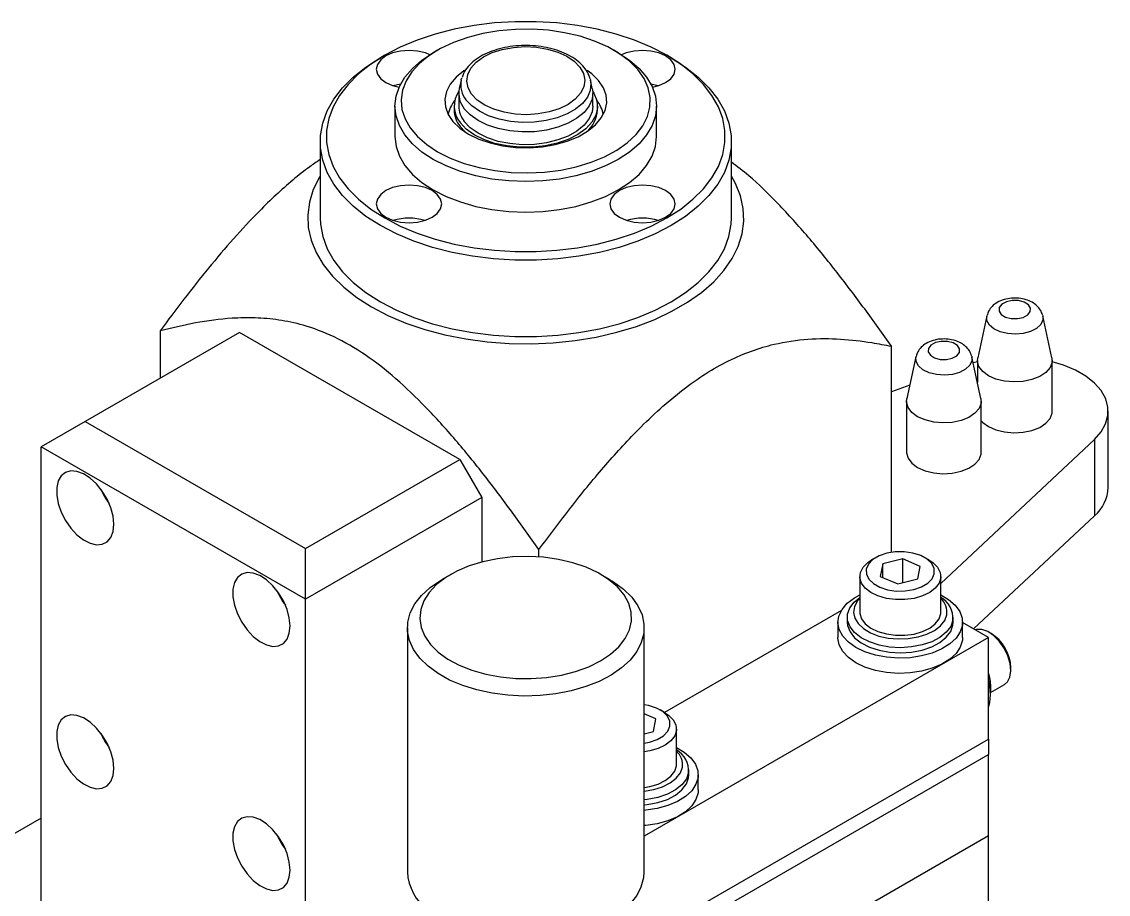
# Model space of a CAD drawing. Extents: x 0 to 2303, y 0 to 1485.
# Drawn here: x 162.6 to 246.3, y 162.7 to 229.9 of the extents above; entities that cross this region are included whole.
import ezdxf

# ---------------------------------------------------------------- set-up
doc = ezdxf.new("R2010")
doc.units = 0
doc.header["$LTSCALE"] = 10
doc.header["$MEASUREMENT"] = 0
doc.layers.add('FI', color=1, linetype='CONTINUOUS')

msp = doc.modelspace()

# ---------------------------------------------------------------- linework, layer by layer
at = {"layer": 'FI'}
for p, q in [((194.66103, 227.7127), (194.32156, 227.51666)), ((208.57915, 227.51666), (208.23969, 227.7127)), ((190.58743, 227.31999), (190.24797, 227.12396)), ((212.65275, 227.12396), (212.31328, 227.31999)), ((196.47116, 225.3996), (196.33061, 224.75382)), ((206.40186, 225.50974), (206.42956, 225.3996)), ((206.57011, 224.75382), (206.42956, 225.3996)), ((196.29036, 224.38248), (196.29036, 223.40263)), ((206.61036, 223.40263), (206.61036, 224.38248)), ((195.98582, 223.85323), (195.97295, 223.83662)), ((206.92776, 223.83662), (206.91489, 223.85323)), ((191.37036, 223.40263), (191.37036, 221.051)), ((195.93036, 223.40263), (195.93036, 223.10164)), ((206.97036, 223.10164), (206.97036, 223.40263)), ((211.53036, 221.051), (211.53036, 223.40263)), ((196.77023, 221.41198), (196.38452, 221.83585)), ((185.61036, 220.65906), (185.61036, 214.77996)), ((217.29036, 214.77996), (217.29036, 220.65906)), ((236.96845, 207.23017), (236.26747, 204.00938)), ((241.26957, 207.27786), (241.28156, 207.23017)), ((241.98254, 204.00938), (241.28156, 207.23017)), ((179.38863, 205.9618), (167.50923, 199.10397)), ((173.27922, 206.06776), (173.27922, 202.43492)), ((196.35919, 196.1649), (179.38863, 205.9618)), ((229.62149, 189.01375), (229.62149, 204.89213)), ((231.50393, 204.07557), (230.80295, 200.85478)), ((235.80505, 204.12326), (235.81704, 204.07557)), ((236.51802, 200.85478), (235.81704, 204.07557)), ((236.24501, 203.69219), (235.91955, 203.60455)), ((236.24501, 203.80212), (236.24501, 202.10919)), ((242.00501, 199.88272), (242.00501, 203.80212)), ((231.02697, 201.8841), (229.62149, 201.38407)), ((230.78049, 200.64752), (230.78049, 196.72812)), ((236.54049, 196.72812), (236.54049, 200.64752)), ((246.32501, 194.00363), (246.32501, 199.88272)), ((167.50923, 199.10397), (164.11512, 197.14428)), ((167.50923, 199.10397), (184.47979, 189.30707)), ((233.42031, 186.61644), (245.25452, 197.70205)), ((245.25452, 197.70205), (245.25452, 191.82296)), ((184.47979, 185.388), (164.11512, 197.14428)), ((164.11512, 133.25812), (164.11512, 197.14428)), ((184.47979, 189.30707), (196.35919, 196.1649)), ((196.35919, 196.1649), (198.05624, 193.22552)), ((198.05624, 193.22552), (184.47979, 185.388)), ((198.05624, 193.22552), (198.05624, 188.26381)), ((235.94735, 183.10454), (245.25452, 191.82296)), ((184.47979, 185.388), (184.47979, 189.30707)), ((202.46859, 188.65383), (202.46859, 189.2171)), ((227.80013, 188.22648), (228.09378, 188.42241)), ((228.43325, 188.61844), (228.09378, 188.42241)), ((230.49754, 188.5041), (228.95406, 188.12113)), ((231.84379, 187.92393), (230.49754, 188.5041)), ((230.49754, 186.67569), (230.49754, 188.5041)), ((232.50685, 188.42241), (232.16738, 188.61844)), ((228.95406, 188.12113), (228.75684, 187.15799)), ((228.95406, 187.073), (228.95406, 188.12113)), ((231.64656, 186.96079), (231.84379, 187.92393)), ((195.67943, 187.31039), (195.00049, 186.91832)), ((207.90022, 186.91832), (207.22129, 187.31039)), ((227.18031, 187.14902), (227.18031, 184.40544)), ((228.75684, 187.15799), (230.10309, 186.57782)), ((230.10309, 186.57782), (231.64656, 186.96079)), ((233.42031, 184.40544), (233.42031, 187.14902)), ((184.47979, 121.50184), (184.47979, 185.388)), ((225.76598, 184.53063), (212.14247, 176.66595)), ((225.50031, 183.62156), (225.50031, 182.44574)), ((226.22031, 184.0135), (226.22031, 183.62156)), ((234.3609, 183.39207), (234.38031, 183.62156)), ((234.38031, 183.62156), (234.38031, 184.0135)), ((235.10031, 182.44574), (235.10031, 183.62156)), ((237.08854, 182.44574), (235.10031, 183.59352)), ((192.33036, 183.1961), (192.33036, 164.38301)), ((210.57036, 164.38301), (210.57036, 183.1961)), ((237.29243, 182.75741), (237.12276, 182.8554)), ((237.08854, 182.44574), (210.57036, 167.13712)), ((237.08854, 174.60695), (237.08854, 182.44574)), ((238.81954, 179.91617), (238.81954, 180.1121)), ((237.25431, 178.20076), (238.32238, 178.81734)), ((237.27521, 178.5348), (237.27521, 178.65237)), ((212.14217, 176.66613), (211.8027, 176.86217)), ((211.47911, 176.16765), (210.57036, 176.55928)), ((211.28189, 175.20451), (211.47911, 176.16765)), ((210.57036, 175.02797), (211.28189, 175.20451)), ((213.05564, 172.64916), (213.05564, 175.39274)), ((209.93564, 158.93191), (237.08854, 174.60695)), ((237.08854, 174.60695), (237.08854, 173.43113)), ((209.93564, 157.7561), (237.08854, 173.43113)), ((237.08854, 167.1601), (237.08854, 173.43113)), ((213.99623, 171.63579), (214.01564, 171.86528)), ((214.01564, 171.86528), (214.01564, 172.25722)), ((214.73564, 170.68946), (214.73564, 171.86528)), ((164.11512, 168.52695), (154.28191, 162.85036)), ((237.08854, 167.1601), (209.93564, 151.48506)), ((237.08854, 138.15657), (237.08854, 167.1601))]:
    msp.add_line(p, q, dxfattribs=at)
at = {"layer": 'FI', "flags": 128}
for points in [[(190.5892, 214.78098), (191.784, 214.15994), (193.0847, 213.61439), (194.47706, 213.15032), (195.94583, 212.77281), (197.4749, 212.486), (199.04752, 212.29303), (200.64648, 212.19601), (202.25424, 212.19601), (203.85319, 212.29303), (205.42582, 212.486), (206.95489, 212.77281), (208.42365, 213.15032), (209.81601, 213.61439), (211.11672, 214.15994), (212.31152, 214.78098), (213.38732, 215.47073), (214.33234, 216.22161), (215.13622, 217.0254), (215.79015, 217.8733), (216.28698, 218.75601), (216.62125, 219.66387), (216.78931, 220.58693), (216.78931, 221.51507), (216.62125, 222.43812), (216.28698, 223.34598), (215.79015, 224.2287), (215.13622, 225.07659), (214.33234, 225.88039), (213.38732, 226.63127), (212.31152, 227.32101), (211.11672, 227.94206), (209.81601, 228.48761), (208.42365, 228.95168), (206.95489, 229.32918), (205.42582, 229.616), (203.85319, 229.80897), (202.25424, 229.90598), (200.64648, 229.90598), (199.04752, 229.80897), (197.4749, 229.616), (195.94583, 229.32918), (194.47706, 228.95168), (193.0847, 228.48761), (191.784, 227.94206), (190.5892, 227.32101), (189.5134, 226.63127), (188.56838, 225.88039), (187.7645, 225.07659), (187.11056, 224.2287), (186.61374, 223.34598), (186.27946, 222.43812), (186.11141, 221.51507), (186.11141, 220.58693), (186.27946, 219.66387), (186.61374, 218.75601), (187.11056, 217.8733), (187.7645, 217.0254), (188.56838, 216.22161), (189.5134, 215.47073), (190.5892, 214.78098)], [(194.66213, 219.87581), (195.62748, 219.38846), (196.69674, 218.97973), (197.85083, 218.65693), (199.06915, 218.4258), (200.32996, 218.29048), (201.61077, 218.25339), (202.88872, 218.31517), (204.14099, 218.47473), (205.34526, 218.72923), (206.48001, 219.07412), (207.52502, 219.50324), (208.46162, 220.00895), (209.27311, 220.58221), (209.94499, 221.21279), (210.46529, 221.88944), (210.82472, 222.6001), (211.01687, 223.33206), (211.0383, 224.07229), (210.88863, 224.80755), (210.57053, 225.52474), (210.08969, 226.21105), (209.45468, 226.85425), (208.67683, 227.44284), (207.77002, 227.96633), (206.75044, 228.41537), (205.63628, 228.78195), (204.44742, 229.05954), (203.20508, 229.24317), (201.93142, 229.32957), (200.64918, 229.3172), (199.38124, 229.20628), (198.15022, 228.99879), (196.97809, 228.69842), (195.88577, 228.31055), (194.89275, 227.84209), (194.01675, 227.3014), (193.2734, 226.69813), (192.67598, 226.04305), (192.23513, 225.34784), (191.95872, 224.62492), (191.8517, 223.88718), (191.91596, 223.14778), (192.15036, 222.41993), (192.55073, 221.71661), (193.10991, 221.05037), (193.81792, 220.4331), (194.66213, 219.87581)], [(194.06499, 227.36296), (193.71596, 227.50322), (193.10818, 227.64855), (192.45596, 227.69812), (191.80374, 227.64855), (191.19596, 227.50322), (190.67405, 227.27203), (190.27358, 226.97073), (190.02183, 226.61987), (189.93596, 226.24335), (190.02183, 225.86683), (190.27358, 225.51597), (190.67405, 225.21468), (191.19596, 224.98349), (191.69041, 224.85734)], [(197.27872, 224.31997), (197.00662, 224.80982), (196.90528, 225.32091), (196.97862, 225.83358), (197.2238, 226.32815), (197.6314, 226.7856), (198.18577, 227.18836), (198.86559, 227.52094), (199.64474, 227.77057), (200.49328, 227.92765), (201.3786, 227.98614), (202.26668, 227.94381), (203.12339, 227.80227), (203.9158, 227.56697), (204.61347, 227.24694), (205.18958, 226.85449), (205.622, 226.40469), (205.8941, 225.91484), (205.99543, 225.40375), (205.9221, 224.89108), (205.67692, 224.39651), (205.26931, 223.93906), (204.71495, 223.5363), (204.03513, 223.20372), (203.25598, 222.95409), (202.40743, 222.79701), (201.52211, 222.73851), (200.63403, 222.78085), (199.77733, 222.92239), (198.98491, 223.15769), (198.28724, 223.47772), (197.71113, 223.87017), (197.27872, 224.31997)], [(212.22666, 225.21468), (212.62714, 225.51597), (212.87889, 225.86683), (212.96476, 226.24335), (212.87889, 226.61987), (212.62714, 226.97073), (212.22666, 227.27203), (211.70475, 227.50322), (211.09698, 227.64855), (210.44476, 227.69812), (209.79253, 227.64855), (209.18476, 227.50322), (208.83572, 227.36296)], [(190.24979, 214.1931), (189.14037, 214.9044), (188.16582, 215.67875), (187.33681, 216.50766), (186.66244, 217.38206), (186.15009, 218.29235), (185.80537, 219.22858), (185.63207, 220.18048), (185.63207, 221.13763), (185.80537, 222.08953), (186.15009, 223.02576), (186.66244, 223.93606), (187.33681, 224.81045), (188.16582, 225.63936), (189.14037, 226.41371), (190.24797, 227.12396)], [(212.65275, 227.12396), (213.76035, 226.41371), (214.7349, 225.63936), (215.5639, 224.81045), (216.23827, 223.93606), (216.75062, 223.02576), (217.09534, 222.08953), (217.26865, 221.13763), (217.26865, 220.18048), (217.09534, 219.22858), (216.75062, 218.29235), (216.23827, 217.38206), (215.5639, 216.50766), (214.7349, 215.67875), (213.76035, 214.9044), (212.65093, 214.1931), (211.41879, 213.55265), (210.07744, 212.99005), (208.64157, 212.51148), (207.12691, 212.12218), (205.55005, 211.8264), (203.92828, 211.6274), (202.27936, 211.52735), (200.62136, 211.52735), (198.97244, 211.6274), (197.35066, 211.8264), (195.77381, 212.12218), (194.25915, 212.51148), (192.82328, 212.99005), (191.48192, 213.55265), (190.24979, 214.1931)], [(194.32272, 219.28794), (193.45336, 219.86021), (192.72082, 220.4931), (192.13765, 221.17578), (191.71382, 221.89655), (191.45659, 222.64309), (191.37036, 223.40263), (191.45659, 224.16217), (191.71382, 224.90872), (192.13765, 225.62949), (192.72082, 226.31216), (193.45336, 226.94505), (194.32156, 227.51666)], [(208.57915, 227.51666), (209.44736, 226.94505), (210.17989, 226.31216), (210.76306, 225.62949), (211.18689, 224.90872), (211.44412, 224.16217), (211.53036, 223.40263), (211.44412, 222.64309), (211.18689, 221.89655), (210.76306, 221.17578), (210.17989, 220.4931), (209.44736, 219.86021), (208.57799, 219.28794), (207.58667, 218.78606), (206.49036, 218.36318), (205.30781, 218.02652), (204.05925, 217.78185), (202.76606, 217.63336), (201.45036, 217.58357), (200.13465, 217.63336), (198.84146, 217.78185), (197.59291, 218.02652), (196.41036, 218.36318), (195.31404, 218.78606), (194.32272, 219.28794)], [(196.72894, 226.14987), (196.68871, 226.12272), (196.08986, 225.63852), (195.63723, 225.10403), (195.34316, 224.53382), (195.21569, 223.94344), (195.25828, 223.349), (195.46977, 222.76671), (195.8444, 222.21247), (196.37194, 221.70138), (197.03801, 221.24738)], [(197.03801, 221.24738), (197.82444, 220.86287), (198.70977, 220.55832), (199.66986, 220.34205), (200.67852, 220.21996), (201.70823, 220.19538), (202.7309, 220.26897), (203.71865, 220.43873), (204.64452, 220.70002), (205.48326, 221.04573), (206.212, 221.46643), (206.81085, 221.95062), (207.26349, 222.48512), (207.55755, 223.05533), (207.68503, 223.64571), (207.64244, 224.24015), (207.43094, 224.82243), (207.05632, 225.37668), (206.52877, 225.88777), (206.1861, 226.14026)], [(196.47116, 225.3996), (196.48534, 225.45967), (196.52174, 225.58384)], [(206.42956, 225.3996), (206.46491, 225.15108), (206.41538, 224.61724), (206.19677, 224.09774), (205.81652, 223.61027), (205.28759, 223.17144), (204.62799, 222.79619), (203.86018, 222.4973), (203.0103, 222.28494), (202.10731, 222.16635), (201.18194, 222.14557), (200.26571, 222.2233), (199.38982, 222.3969), (198.5841, 222.66045), (197.87599, 223.00498), (197.2896, 223.41876), (196.8449, 223.88769)], [(211.2103, 224.85734), (211.70476, 224.98349), (212.22666, 225.21468)], [(191.80969, 225.10185), (191.80374, 225.10094), (191.23874, 224.96955)], [(206.60254, 224.54639), (206.69234, 224.40118), (206.91696, 223.8448), (206.96587, 223.2742), (206.83751, 222.70774), (206.536, 222.1636), (206.07104, 221.65929), (205.45756, 221.21101), (204.71529, 220.83318), (203.86808, 220.53792), (202.94316, 220.33475), (201.97027, 220.23017), (200.98066, 220.22756), (200.00615, 220.327), (199.07805, 220.5253), (198.22621, 220.81607), (197.47799, 221.18998), (196.85745, 221.635), (196.38452, 222.13684)], [(206.57011, 224.75382), (206.60646, 224.49829), (206.55552, 223.94938), (206.33074, 223.41521), (205.93976, 222.91399), (205.39591, 222.46277), (204.71769, 222.07693), (203.9282, 221.7696), (203.05434, 221.55125), (202.12585, 221.42931), (201.17436, 221.40794), (200.23227, 221.48786), (199.33166, 221.66636), (198.5032, 221.93735), (197.7751, 222.29161), (197.17216, 222.71707), (196.7149, 223.19924)], [(211.66197, 224.96955), (211.09698, 225.10094), (211.09102, 225.10185)], [(206.61036, 223.40263), (206.55552, 222.96953), (206.33074, 222.43536), (205.93976, 221.93414), (205.39591, 221.48292), (204.71769, 221.09708), (203.9282, 220.78975), (203.05434, 220.5714), (202.12585, 220.44946), (201.17436, 220.42809), (200.23227, 220.50802), (199.33166, 220.68651), (198.5032, 220.9575), (197.7751, 221.31176), (197.17216, 221.73722), (196.7149, 222.21939)], [(191.37036, 221.051), (191.45659, 220.29146), (191.71382, 219.54491), (192.13765, 218.82414), (192.72082, 218.14147), (193.45336, 217.50858), (194.32272, 216.9363)], [(194.32272, 216.9363), (195.31404, 216.43443), (196.41036, 216.01154), (197.59291, 215.67489), (198.84146, 215.43022), (200.13465, 215.28172), (201.45036, 215.23194), (202.76606, 215.28172), (204.05925, 215.43022), (205.30781, 215.67489), (206.49036, 216.01154), (207.58667, 216.43443), (208.57799, 216.9363), (209.44736, 217.50858), (210.17989, 218.14147), (210.76306, 218.82414), (211.18689, 219.54491), (211.44412, 220.29146), (211.53036, 221.051)], [(185.61036, 218.01145), (185.55337, 217.9168), (185.08521, 216.97227), (184.78497, 216.00525), (184.65575, 215.02565), (184.69886, 214.04353), (184.91386, 213.06897), (185.29856, 212.11196), (185.84899, 211.18233), (186.55951, 210.28962), (187.42283, 209.44299), (188.43009, 208.65111), (189.57096, 207.92213)], [(189.57096, 207.92213), (190.83373, 207.26352), (192.20544, 206.68204), (193.67201, 206.18366), (195.2184, 205.77348), (196.82874, 205.45573), (198.4865, 205.23365), (200.17468, 205.10953), (201.87595, 205.08464), (203.57285, 205.15924), (205.24796, 205.33256), (206.88412, 205.60283), (208.46451, 205.96726), (209.97293, 206.42212), (211.39389, 206.96275), (212.71282, 207.58359), (213.91619, 208.27828), (214.99163, 209.03968), (215.92813, 209.85999), (216.71606, 210.73078), (217.34735, 211.64312), (217.81551, 212.58765), (218.11574, 213.55468), (218.24497, 214.53427), (218.20185, 215.51639), (217.98685, 216.49096), (217.60216, 217.44796), (217.29036, 218.01145)], [(190.67405, 216.88732), (190.27358, 216.58602), (190.02183, 216.23516), (189.93596, 215.85864), (190.02183, 215.48212), (190.27358, 215.13126), (190.67405, 214.82997), (191.19596, 214.59878), (191.80374, 214.45345), (192.45596, 214.40388), (193.10818, 214.45345), (193.71596, 214.59878), (194.23787, 214.82997), (194.63834, 215.13126), (194.89009, 215.48212), (194.97596, 215.85864), (194.89009, 216.23516), (194.63834, 216.58602), (194.23787, 216.88732), (193.71596, 217.1185), (193.10818, 217.26384), (192.45596, 217.31341), (191.80373, 217.26384), (191.19596, 217.1185), (190.67405, 216.88732)], [(208.66285, 214.82997), (209.18476, 214.59878), (209.79253, 214.45345), (210.44476, 214.40388), (211.09698, 214.45345), (211.70475, 214.59878), (212.22666, 214.82997), (212.62714, 215.13126), (212.87889, 215.48212), (212.96476, 215.85864), (212.87889, 216.23516), (212.62714, 216.58602), (212.22666, 216.88732), (211.70476, 217.1185), (211.09698, 217.26384), (210.44476, 217.31341), (209.79253, 217.26384), (209.18476, 217.1185), (208.66285, 216.88732), (208.26237, 216.58602), (208.01062, 216.23516), (207.92476, 215.85864), (208.01062, 215.48212), (208.26237, 215.13126), (208.66285, 214.82997)], [(185.61036, 214.77996), (185.63207, 214.30139), (185.80537, 213.34949), (186.15009, 212.41326), (186.66244, 211.50296), (187.33681, 210.62857), (188.16582, 209.79965), (189.14037, 209.02531), (190.24979, 208.31401)], [(190.24979, 208.31401), (191.48192, 207.67356), (192.82328, 207.11096), (194.25915, 206.63239), (195.77381, 206.24308), (197.35066, 205.94731), (198.97244, 205.74831), (200.62136, 205.64826), (202.27936, 205.64826), (203.92828, 205.74831), (205.55005, 205.94731), (207.12691, 206.24308), (208.64157, 206.63239), (210.07744, 207.11096), (211.41879, 207.67356), (212.65093, 208.31401), (213.76035, 209.02531), (214.7349, 209.79965), (215.5639, 210.62857), (216.23827, 211.50296), (216.75062, 212.41326), (217.09534, 213.34949), (217.26865, 214.30139), (217.29036, 214.77996)], [(240.33674, 207.83684), (240.16806, 208.09575), (239.84058, 208.29769), (239.40416, 208.41192), (238.92524, 208.42103), (238.47673, 208.32365), (238.12692, 208.1346), (237.92906, 207.88266), (237.91327, 207.60619), (238.08195, 207.34727), (238.40944, 207.14533), (238.84586, 207.0311), (239.32478, 207.02199), (239.77328, 207.11937), (240.12309, 207.30842), (240.32096, 207.56036), (240.33674, 207.83684)], [(241.28156, 207.23017), (241.28231, 206.92079), (241.12027, 206.57613), (240.7966, 206.27177), (240.33749, 206.03239), (239.78017, 205.87737), (239.16976, 205.81928), (238.55573, 205.86281), (237.98782, 206.00445), (237.51203, 206.23272), (237.16692, 206.52912), (236.98044, 206.86965), (236.96771, 207.22671), (236.96845, 207.23017)], [(234.87222, 204.68224), (234.70354, 204.94115), (234.37606, 205.14309), (233.93964, 205.25732), (233.46072, 205.26643), (233.01221, 205.16905), (232.6624, 204.98), (232.46454, 204.72806), (232.44875, 204.45159), (232.61743, 204.19267), (232.94492, 203.99073), (233.38134, 203.8765), (233.86026, 203.86739), (234.30876, 203.96477), (234.65857, 204.15382), (234.85643, 204.40576), (234.87222, 204.68224)], [(235.81704, 204.07557), (235.81779, 203.76619), (235.65575, 203.42153), (235.33208, 203.11717), (234.87297, 202.87779), (234.31565, 202.72277), (233.70524, 202.66468), (233.09121, 202.70821), (232.5233, 202.84985), (232.04751, 203.07812), (231.7024, 203.37452), (231.51592, 203.71505), (231.50319, 204.07211), (231.50393, 204.07557)], [(241.98254, 204.00938), (241.99388, 203.6561), (241.84085, 203.24882), (241.51717, 202.8763), (241.04318, 202.56196), (240.44867, 202.32553), (239.77099, 202.18189), (239.05272, 202.14005), (238.33899, 202.20265), (237.67464, 202.36574), (237.10143, 202.61909), (236.65537, 202.94677), (236.36449, 203.3282), (236.24706, 203.73941), (236.26747, 204.00938)], [(245.25452, 197.70205), (245.7708, 198.28358), (246.12282, 198.90463), (246.30188, 199.54985), (246.30356, 200.20331), (246.12781, 200.84884), (245.77898, 201.47049), (245.26569, 202.0529), (244.60062, 202.58167), (243.80022, 203.04373), (242.88427, 203.42766), (242.00501, 203.69219)], [(236.51802, 200.85478), (236.52936, 200.5015), (236.37633, 200.09422), (236.05265, 199.7217), (235.57866, 199.40735), (234.98415, 199.17093), (234.30647, 199.02729), (233.5882, 198.98545), (232.87446, 199.04805), (232.21012, 199.21114), (231.63691, 199.46449), (231.19085, 199.79217), (230.89997, 200.1736), (230.78253, 200.5848), (230.80295, 200.85478)], [(236.54048, 199.14917), (236.65537, 199.02738), (237.10143, 198.6997), (237.67464, 198.44635), (238.33899, 198.28325), (239.05272, 198.22066), (239.77099, 198.2625), (240.44867, 198.40614), (241.04318, 198.64256), (241.51717, 198.95691), (241.84085, 199.32943), (241.99388, 199.73671), (242.00501, 199.88272)], [(230.78049, 196.72812), (230.78253, 196.66541), (230.89997, 196.2542), (231.19085, 195.87278), (231.63691, 195.5451), (232.21012, 195.29175), (232.87446, 195.12865), (233.5882, 195.06606), (234.30647, 195.10789), (234.98415, 195.25154), (235.57866, 195.48796), (236.05265, 195.80231), (236.37633, 196.17482), (236.52936, 196.58211), (236.54049, 196.72812)], [(169.71541, 191.16772), (169.65594, 191.78957), (169.48074, 192.44655), (169.19926, 193.10325), (168.82667, 193.72427), (168.38305, 194.27612), (167.89233, 194.72906), (167.38095, 195.05867), (166.87649, 195.24717), (166.40615, 195.2844), (165.99526, 195.16837), (165.666, 194.90533), (165.43611, 194.50944), (165.31798, 194.00206), (165.31798, 193.41054), (165.43611, 192.76677), (165.666, 192.10546), (165.99526, 191.46225), (166.40615, 190.87182), (166.87649, 190.36601), (167.38095, 189.97207), (167.89233, 189.71126), (168.38305, 189.59762), (168.82667, 189.63728), (169.19926, 189.82812), (169.48074, 190.15983), (169.65594, 190.61453), (169.71541, 191.16772)], [(194.7133, 181.3221), (195.45545, 180.78415), (196.32538, 180.31431), (197.30453, 179.9226), (198.37205, 179.61737), (199.50518, 179.40512), (200.67976, 179.29037), (201.87077, 179.27557), (203.05282, 179.36104), (204.20071, 179.54496), (205.28998, 179.8234), (206.29742, 180.19043), (207.20156, 180.63823), (207.98312, 181.15725), (208.62544, 181.73643), (209.11483, 182.36343), (209.44088, 183.02489), (209.59662, 183.7067), (209.57873, 184.39433), (209.3876, 185.07314), (209.02731, 185.72864), (208.50552, 186.34688), (207.83337, 186.91467), (207.02517, 187.41991), (206.09816, 187.85184), (205.07208, 188.20124), (203.96882, 188.46068), (202.81188, 188.62461), (201.62592, 188.68956), (200.43622, 188.65413), (199.26813, 188.51908), (198.14655, 188.28728), (197.09539, 187.96368), (196.13705, 187.55518), (195.29195, 187.07047), (194.57811, 186.5199), (194.01073, 185.9152), (193.60192, 185.26925), (193.36039, 184.59582), (193.29128, 183.90926), (193.39606, 183.22421), (193.67251, 182.55528), (194.11473, 181.9167), (194.7133, 181.3221)], [(232.50685, 188.42241), (232.80538, 188.22269), (233.16677, 187.86024), (233.37362, 187.45946), (233.41479, 187.04193), (233.28806, 186.63018), (233.00026, 186.2464), (232.56691, 185.91129), (232.01136, 185.64289), (231.36357, 185.4557), (230.65846, 185.35979), (229.93404, 185.36033), (229.22937, 185.45731), (228.58243, 185.64549), (228.0281, 185.91472), (227.59627, 186.2505), (227.31022, 186.63471), (227.18536, 187.04665), (227.22843, 187.46411), (227.4371, 187.86458), (227.80013, 188.22648), (227.80013, 188.22648)], [(228.18478, 188.45265), (227.84812, 188.1055), (227.67857, 187.71987), (227.68769, 187.32205), (227.87485, 186.93915), (228.22731, 186.59726), (228.72104, 186.31969), (229.32239, 186.12534), (229.99039, 186.02746), (230.67951, 186.03272), (231.34278, 186.14077), (231.93502, 186.34424), (232.41585, 186.62926), (232.75251, 186.97642), (232.92206, 187.36204), (232.91294, 187.75986), (232.72577, 188.14276), (232.37332, 188.48465), (231.87959, 188.76223), (231.27823, 188.95658), (230.61024, 189.05446), (229.92112, 189.04919), (229.25784, 188.94115), (228.66561, 188.73768), (228.18478, 188.45265)], [(183.29186, 183.3302), (183.23239, 183.95205), (183.05719, 184.60903), (182.77571, 185.26573), (182.40312, 185.88676), (181.9595, 186.4386), (181.46878, 186.89154), (180.95741, 187.22115), (180.45294, 187.40965), (179.9826, 187.44689), (179.57171, 187.33085), (179.24245, 187.06781), (179.01256, 186.67192), (178.89443, 186.16454), (178.89443, 185.57302), (179.01256, 184.92926), (179.24245, 184.26794), (179.57171, 183.62473), (179.9826, 183.03431), (180.45294, 182.52849), (180.95741, 182.13455), (181.46878, 181.87374), (181.9595, 181.7601), (182.40312, 181.79976), (182.77571, 181.9906), (183.05719, 182.32231), (183.23239, 182.77701), (183.29186, 183.3302)], [(193.9207, 180.22553), (193.29015, 180.84508), (192.81162, 181.50843), (192.494, 182.20322), (192.34323, 182.9165), (192.3621, 183.63499), (192.55027, 184.34531), (192.90424, 185.03422), (193.4174, 185.68888), (194.08019, 186.29712), (194.88029, 186.84758), (195.00049, 186.91832)], [(207.90022, 186.91832), (208.2092, 186.7309), (208.98001, 186.16668), (209.61056, 185.54712), (210.0891, 184.88377), (210.40671, 184.18899), (210.55749, 183.4757), (210.53861, 182.75721), (210.35044, 182.0469), (209.99648, 181.35799), (209.48332, 180.70332), (208.82052, 180.09509), (208.02043, 179.54462), (207.09795, 179.06218), (206.07026, 178.65674), (204.95652, 178.33586), (203.77746, 178.10552), (202.55506, 177.97001), (201.31207, 177.93184), (200.07166, 177.99175), (198.85694, 178.14859), (197.69052, 178.39947), (196.59414, 178.7397), (195.58823, 179.16294), (194.69151, 179.66131), (193.9207, 180.22553), (193.9207, 180.22553)], [(228.38154, 181.0816), (227.58355, 181.33714), (226.88374, 181.67523), (226.30742, 182.08367), (225.87542, 182.5477), (225.60334, 183.05053), (225.50102, 183.57401), (225.57216, 184.0992), (225.81419, 184.60713), (226.21836, 185.07944), (226.77006, 185.49906), (227.18031, 185.72732)], [(234.3609, 183.78401), (234.18951, 183.30165), (233.84815, 182.85041), (233.35173, 182.44999), (232.72195, 182.11791), (231.98633, 181.86868), (231.17702, 181.71319), (230.3294, 181.65823), (229.48051, 181.7062), (228.66744, 181.85502), (227.92574, 182.09818), (227.28782, 182.42504), (226.78156, 182.82132), (226.42909, 183.26971), (226.24581, 183.75061), (226.23973, 184.243), (226.41111, 184.72535), (226.75248, 185.1766), (227.18031, 185.53123)], [(227.18031, 185.44225), (227.017, 185.25776), (226.77637, 184.83038), (226.70052, 184.38312), (226.79299, 183.93691), (227.04946, 183.51261), (227.45794, 183.13005), (227.99932, 182.80713), (228.6483, 182.55895), (229.37452, 182.3971), (230.14403, 182.32917), (230.92085, 182.35831), (231.66865, 182.48318), (232.35247, 182.69793), (232.94034, 182.99253), (233.40475, 183.35319), (233.72401, 183.76305), (233.88318, 184.20295), (233.88318, 184.20295)], [(233.42031, 185.72732), (234.0219, 185.37159), (234.52835, 184.93338), (234.88199, 184.44775), (235.07005, 183.93226), (235.0857, 183.40554), (234.92841, 182.88663), (234.60384, 182.39428), (234.12373, 181.94628), (233.50544, 181.55884), (232.7713, 181.24595), (231.94785, 181.01892), (231.06486, 180.88596), (230.15423, 180.85186), (229.24889, 180.91787), (228.38154, 181.0816)], [(227.18031, 184.40544), (227.18536, 184.30307), (227.31022, 183.89113), (227.59627, 183.50692), (228.0281, 183.17114), (228.58243, 182.90191), (229.22937, 182.71373), (229.93404, 182.61676), (230.65846, 182.61621), (231.36357, 182.71212), (232.01136, 182.89932), (232.56691, 183.16771), (233.00026, 183.50283), (233.28806, 183.88661), (233.41479, 184.29836), (233.42031, 184.40544)], [(226.22031, 183.62156), (226.24581, 183.35867), (226.42909, 182.87777), (226.78156, 182.42938), (227.28782, 182.0331), (227.92574, 181.70623), (228.66744, 181.46308), (229.48051, 181.31426), (230.3294, 181.26629), (231.17702, 181.32125), (231.98633, 181.47674), (232.72195, 181.72597), (233.35173, 182.05805), (233.84815, 182.45847), (234.18951, 182.90971), (234.3609, 183.39207)], [(238.32238, 178.81734), (238.55757, 179.02139), (238.74874, 179.39692), (238.8193, 179.88362), (238.76401, 180.4454), (238.58698, 181.04058), (238.30134, 181.62503), (237.92826, 182.1554), (237.49542, 182.59236), (237.03492, 182.90349), (236.58092, 183.06573), (236.16708, 183.06704), (236.06236, 183.03814)], [(228.38154, 179.90578), (227.58355, 180.16131), (226.88374, 180.49941), (226.30742, 180.90785), (225.87542, 181.37188), (225.60334, 181.87471), (225.50102, 182.39819), (225.50031, 182.44574)], [(235.10031, 182.44574), (235.0857, 182.22972), (234.92841, 181.7108), (234.60384, 181.21846), (234.12373, 180.77046), (233.50544, 180.38302), (232.7713, 180.07013), (231.94785, 179.8431), (231.06486, 179.71013), (230.15423, 179.67604), (229.24889, 179.74205), (228.38154, 179.90578)], [(237.25824, 178.03516), (237.19873, 178.70143), (237.08854, 179.18846)], [(237.08854, 177.0778), (237.19873, 177.4376), (237.25824, 178.03516)], [(210.57036, 174.30535), (210.97811, 174.38449), (211.57034, 174.58796), (212.05117, 174.87299), (212.38784, 175.22014), (212.55738, 175.60577), (212.54826, 176.00359), (212.3611, 176.38649), (212.00864, 176.72838), (211.51491, 177.00595), (210.91356, 177.20031), (210.57036, 177.26402)], [(212.14217, 176.66613), (212.4407, 176.46641), (212.80209, 176.10397), (213.00895, 175.70318), (213.05012, 175.28566), (212.92339, 174.87391), (212.63559, 174.49013), (212.20223, 174.15501), (211.64669, 173.88662), (210.9989, 173.69942), (210.57036, 173.62927)], [(169.71541, 172.35462), (169.65594, 172.97647), (169.48074, 173.63345), (169.19926, 174.29016), (168.82667, 174.91117), (168.38305, 175.46302), (167.89233, 175.91596), (167.38095, 176.24557), (166.87649, 176.43407), (166.40615, 176.47131), (165.99526, 176.35527), (165.666, 176.09222), (165.43611, 175.69634), (165.31798, 175.18896), (165.31798, 174.59744), (165.43611, 173.95367), (165.666, 173.29236), (165.99526, 172.64915), (166.40615, 172.05872), (166.87649, 171.55291), (167.38095, 171.15897), (167.89233, 170.89815), (168.38305, 170.78451), (168.82667, 170.82418), (169.19926, 171.01501), (169.48074, 171.34672), (169.65594, 171.80143), (169.71541, 172.35462)], [(213.05564, 173.97105), (213.65722, 173.61532), (214.16368, 173.1771), (214.51732, 172.69147), (214.70537, 172.17598), (214.72103, 171.64926), (214.56373, 171.13035), (214.23917, 170.638), (213.75906, 170.19001), (213.14076, 169.80256), (212.40662, 169.48967), (211.58317, 169.26264), (210.70018, 169.12968), (210.57036, 169.11864)], [(210.57036, 170.88569), (210.9989, 170.95584), (211.64669, 171.14304), (212.20223, 171.41143), (212.63559, 171.74655), (212.92339, 172.13033), (213.05012, 172.54208), (213.05564, 172.64916)], [(210.57036, 170.60348), (211.30398, 170.7269), (211.9878, 170.94166), (212.57566, 171.23625), (213.04008, 171.59691), (213.35934, 172.00677), (213.51851, 172.44667)], [(213.99623, 172.02773), (213.82484, 171.54537), (213.48347, 171.09413), (212.98705, 170.69372), (212.35727, 170.36164), (211.62165, 170.1124), (210.81235, 169.95691), (210.57036, 169.93057)], [(210.57036, 169.53863), (210.81235, 169.56497), (211.62165, 169.72046), (212.35727, 169.9697), (212.98705, 170.30178), (213.48347, 170.70219), (213.82484, 171.15343), (213.99623, 171.63579)], [(214.73564, 170.68946), (214.72103, 170.47344), (214.56373, 169.95453), (214.23917, 169.46218), (213.75906, 169.01419), (213.14076, 168.62674), (212.40662, 168.31385), (211.58317, 168.08682), (210.70018, 167.95386), (210.57036, 167.94281)], [(183.29186, 164.5171), (183.23239, 165.13895), (183.05719, 165.79594), (182.77571, 166.45264), (182.40312, 167.07365), (181.9595, 167.62551), (181.46878, 168.07845), (180.95741, 168.40805), (180.45294, 168.59655), (179.9826, 168.63379), (179.57171, 168.51776), (179.24245, 168.25471), (179.01256, 167.85882), (178.89443, 167.35144), (178.89443, 166.75992), (179.01256, 166.11615), (179.24245, 165.45484), (179.57171, 164.81163), (179.9826, 164.2212), (180.45294, 163.71539), (180.95741, 163.32145), (181.46878, 163.06063), (181.9595, 162.947), (182.40312, 162.98667), (182.77571, 163.17749), (183.05719, 163.5092), (183.23239, 163.96391), (183.29186, 164.5171)], [(193.9207, 161.41243), (194.69151, 160.84821), (195.58823, 160.34984), (196.59414, 159.9266), (197.69052, 159.58637), (198.85694, 159.3355), (200.07166, 159.17865), (201.31207, 159.11875), (202.55506, 159.15691), (203.77746, 159.29242), (204.95652, 159.52276), (206.07026, 159.84364), (207.09795, 160.24908), (208.02043, 160.73153), (208.82052, 161.28199), (209.48332, 161.89022), (209.99648, 162.54489), (210.35044, 163.2338), (210.53861, 163.94411), (210.57036, 164.38301)]]:
    msp.add_lwpolyline(points, dxfattribs=at)
at = {"layer": 'FI'}
for centre, radius, start, end in [((198.26471, 225.04082), 1.82909, 168.6879858, 219.0824816), ((197.95546, 223.39946), 2.01545, 145.3146269, 218.7901133), ((198.17479, 224.38492), 1.88072, 168.6879592, 219.082528), ((197.8379, 222.32929), 2.39793, 141.0533269, 169.850281), ((205.09084, 222.34209), 2.3681, 9.9643318, 39.1320603), ((197.99597, 223.12841), 2.06579, 180.7424397, 218.7335182), ((198.21722, 223.42621), 1.927, 180.700955, 218.7750636), ((204.68683, 223.18313), 2.28498, 309.1833013, 357.9562876), ((192.45596, 210.61464), 4.1526, 72.9550656, 107.0449366), ((210.44476, 210.61464), 4.1526, 72.9550634, 107.0449344), ((173.64243, 195.98194), 5.35615, 203.1759816, 216.8187256), ((243.34153, 194.11513), 2.98556, 309.84758, 357.8597162), ((187.21734, 188.14353), 5.35438, 203.1737116, 216.8209628), ((232.53699, 183.92892), 1.82965, 355.4570969, 61.1329502), ((232.4729, 184.38231), 1.42164, 352.7519345, 48.2086052), ((235.56836, 179.99868), 3.25315, 1.9980343, 57.9965703), ((233.82282, 178.61903), 3.45256, 0.5532844, 18.9354753), ((233.86659, 178.54615), 3.40495, 354.2164001, 18.8700157), ((173.63415, 177.16406), 5.34665, 203.1638128, 216.8308944), ((212.17232, 172.17265), 1.82966, 355.4571661, 61.1328809), ((212.10823, 172.62603), 1.42164, 352.7520604, 48.208604), ((187.20907, 169.32566), 5.3449, 203.1615514, 216.833123), ((196.28185, 164.5875), 3.95678, 182.9625344, 233.3635883)]:
    msp.add_arc(centre, radius, start, end, dxfattribs=at)
for points, knots in [([(206.38569, 225.52686), (206.37944, 225.56188), (206.34085, 225.778), (206.12746, 226.15186), (205.75131, 226.62911), (205.23277, 227.05634), (204.59933, 227.42427), (203.86617, 227.71906), (203.06, 227.93136), (202.20666, 228.05555), (201.33157, 228.08894), (200.46004, 228.03084), (199.61713, 227.88249), (198.82667, 227.64684), (198.112, 227.32788), (197.49201, 226.93132), (196.99901, 226.46219), (196.67314, 226.01661), (196.58218, 225.71683), (196.55023, 225.61153)], [0, 0, 0, 0, 0.01142273, 0.0704969, 0.13096798, 0.19338301, 0.25716051, 0.32142185, 0.38559242, 0.44960418, 0.51351763, 0.57743613, 0.64145267, 0.70567717, 0.77022905, 0.83517977, 0.90038388, 0.9650101, 1, 1, 1, 1]), ([(185.61036, 219.27361), (185.34194, 219.09348), (184.63586, 218.61964), (183.05369, 217.35412), (181.07673, 215.51676), (178.92311, 213.1964), (176.99313, 210.91472), (175.10988, 208.53568), (173.88948, 206.89045), (173.27922, 206.06776)], [0, 0, 0, 0, 0.05956176, 0.15668037, 0.35583361, 0.5155549, 0.67535693, 0.83766448, 1, 1, 1, 1]), ([(229.62149, 204.89213), (228.93849, 205.85381), (227.57263, 207.77698), (225.44161, 210.5936), (223.23083, 213.3336), (220.95996, 215.84309), (218.97364, 217.8151), (217.7394, 218.7408), (217.29036, 219.07758)], [0, 0, 0, 0, 0.18159657, 0.36315847, 0.54715642, 0.73100354, 0.902135, 1, 1, 1, 1]), ([(241.25984, 207.31658), (241.21175, 207.44319), (241.11267, 207.70407), (240.82929, 208.03106), (240.45661, 208.30078), (239.98915, 208.4983), (239.44536, 208.60796), (238.86181, 208.61394), (238.28232, 208.50808), (237.77278, 208.29462), (237.37424, 207.98951), (237.09792, 207.64316), (237.01891, 207.37832), (236.98305, 207.25809)], [0, 0, 0, 0, 0.07726378, 0.15918869, 0.24518271, 0.3388425, 0.43855182, 0.53951548, 0.64259656, 0.75004435, 0.84262797, 0.9285616, 1, 1, 1, 1]), ([(202.46859, 189.2171), (201.78168, 190.18626), (200.40657, 192.12641), (198.27375, 194.9588), (196.06121, 197.68074), (193.79424, 200.19565), (191.46887, 202.43349), (189.09301, 204.30072), (186.67545, 205.68712), (184.43638, 206.53249), (182.41324, 206.95337), (180.59359, 207.10615), (178.43901, 207.05779), (175.98266, 206.74234), (174.18054, 206.29266), (173.27922, 206.06776)], [0, 0, 0, 0, 0.078546908, 0.157240752, 0.235746025, 0.31403511, 0.388314808, 0.462478634, 0.536845117, 0.611271524, 0.672251344, 0.7334157, 0.794526441, 0.897234497, 1, 1, 1, 1]), ([(202.46859, 189.2171), (203.27726, 190.30515), (204.89498, 192.48176), (207.43561, 195.5969), (209.74971, 198.13584), (211.79822, 200.10027), (213.53493, 201.55772), (215.30453, 202.81405), (217.08613, 203.81306), (218.85259, 204.56463), (220.91195, 205.17396), (223.21681, 205.50174), (225.71579, 205.48755), (227.83721, 205.23991), (229.1171, 204.99044), (229.62149, 204.89213)], [0, 0, 0, 0, 0.098384929, 0.19681477, 0.294943362, 0.354983672, 0.415135627, 0.475071892, 0.535017151, 0.595194606, 0.655216049, 0.749415397, 0.844002347, 0.938523744, 1, 1, 1, 1]), ([(235.79532, 204.16197), (235.74723, 204.28859), (235.64816, 204.54947), (235.36476, 204.87646), (234.99209, 205.14618), (234.52463, 205.3437), (233.98084, 205.45336), (233.39729, 205.45934), (232.8178, 205.35348), (232.30826, 205.14002), (231.90972, 204.83491), (231.63339, 204.48856), (231.55439, 204.22371), (231.51853, 204.10349)], [0, 0, 0, 0, 0.07726393, 0.15918873, 0.24518263, 0.33884237, 0.43855164, 0.53951524, 0.64259679, 0.75004392, 0.84262749, 0.92856164, 1, 1, 1, 1])]:
    msp.add_open_spline(points, degree=3, knots=knots, dxfattribs=at)

doc.saveas('drawing.dxf')
